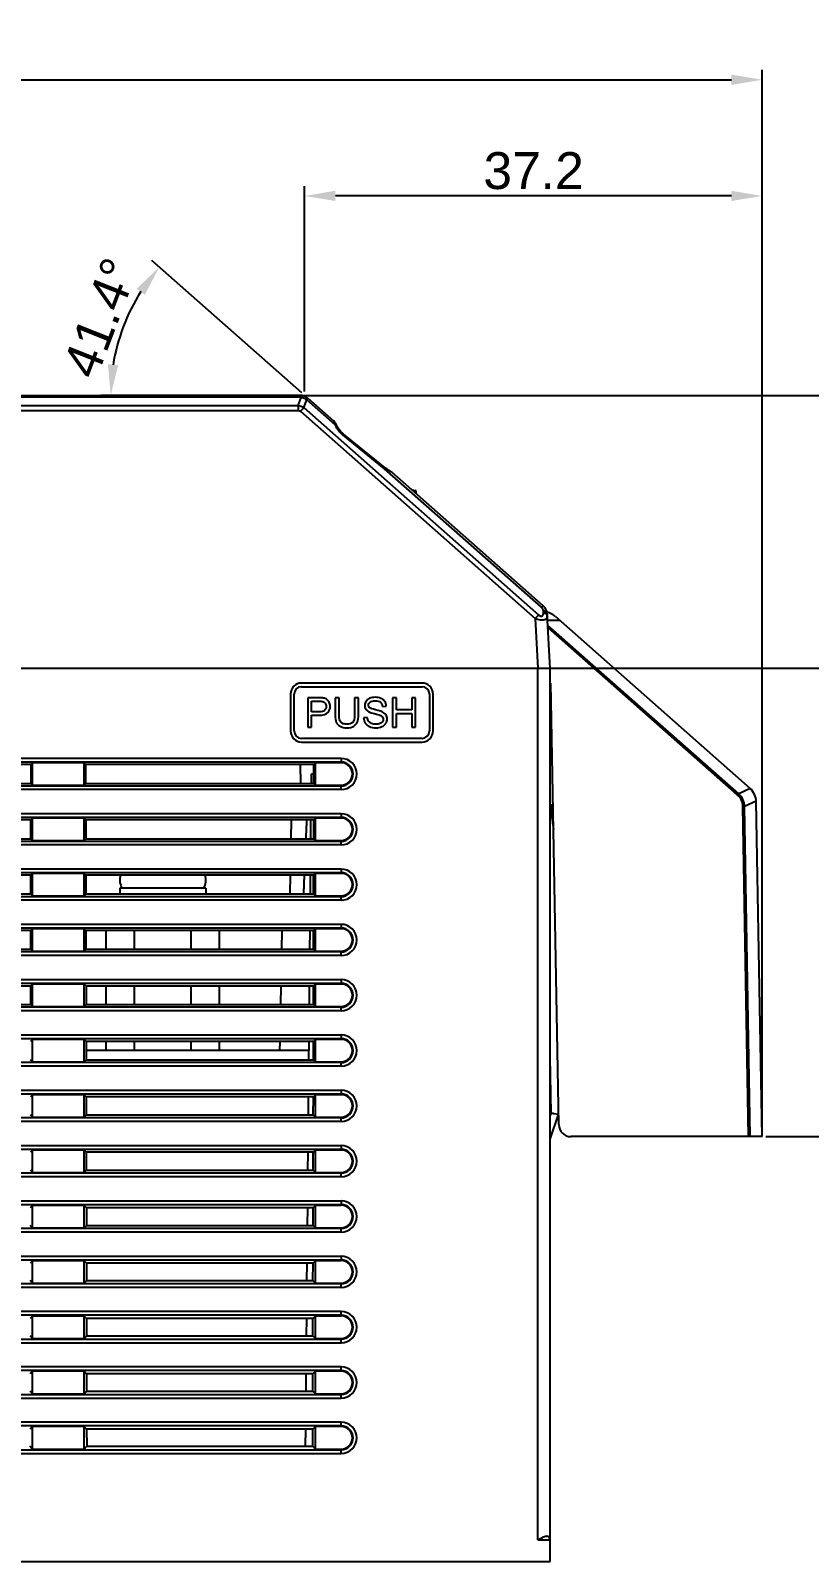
# Model space of a CAD drawing. Header units: millimetres. Extents: x 509 to 2449, y -194 to 649.
# Drawn here: x 2189.9 to 2253.2, y -30.8 to 93.7 of the extents above; entities that cross this region are included whole.
import ezdxf

# ---------------------------------------------------------------- set-up
doc = ezdxf.new("R2010")
doc.units = ezdxf.units.MM
doc.header["$PDMODE"] = 3
doc.header["$PDSIZE"] = 0.7
doc.layers.get('Defpoints').update_dxf_attribs({"linetype": 'CONTINUOUS'})
for name, color, linetype in [('2EDGK-7_5-02DXF_CONTINUOUS_LINE', 7, 'CONTINUOUS'), ('CASE_BODY_55DXF_CONTINUOUS_LINE', 7, 'CONTINUOUS'), ('COVER_TERMINDXF_CONTINUOUS_LINE', 7, 'CONTINUOUS'), ('COVER_TOP_55DXF_CONTINUOUS_LINE', 7, 'CONTINUOUS'), ('Dim', 1, 'CONTINUOUS'), ('PH_M4X15_DXF_CONTINUOUS_LINE', 7, 'CONTINUOUS'), ('S_WASHER_M4_DXF_CONTINUOUS_LINE', 7, 'CONTINUOUS'), ('SUPPORT-M5M4DXF_CONTINUOUS_LINE', 7, 'CONTINUOUS')]:
    doc.layers.add(name, color=color, linetype=linetype)
doc.styles.add('OMI-1', font='arial.ttf', dxfattribs={"oblique": 1, "height": 3})
doc.dimstyles.new('1', dxfattribs={"dimtxt": 5, "dimasz": 2.5, "dimexe": 0.8, "dimexo": 0.3, "dimgap": 0.5, "dimtad": 1, "dimtoh": 1, "dimdec": 1, "dimzin": 0, "dimdsep": 46, "dimtxsty": 'OMI-1', "dimcen": 0, "dimclrd": 256, "dimclre": 256, "dimclrt": 256, "dimadec": 0, "dimazin": 0, "dimtfac": 0.8, "dimtdec": 1, "dimtix": 1, "dimtmove": 0, "dimatfit": 3, "dimfxl": 1, "dimtolj": 1, "dimtzin": 0, "dimarcsym": 0})

# ---------------------------------------------------------------- blocks, each defined once
blk = doc.blocks.new('*D4039')
at = {"layer": 'Defpoints', "color": 0}
for p in [(2211.8, 64.05), (2257.92, 64.05), (2231.15, 41.85)]:
    blk.add_point(p, dxfattribs=at)
at = {"layer": 'Dim', "lineweight": -2}
for p, q in [((2212.1, 64.05), (2258.72, 64.05)), ((2257.92, 44.35), (2257.92, 61.55)), ((2231.45, 41.85), (2258.72, 41.85))]:
    blk.add_line(p, q, dxfattribs=at)
at = {"layer": 'Dim'}
for points in [[(2258.34, 61.55), (2257.51, 61.55), (2257.92, 64.05)], [(2257.51, 44.35), (2258.34, 44.35), (2257.92, 41.85)]]:
    blk.add_solid(points, dxfattribs=at)
at = {"layer": 'Dim', "insert": (2255.92, 52.95), "char_height": 3, "attachment_point": 5, "rotation": 90, "style": 'OMI-1'}
blk.add_mtext('\\A1;22.2', dxfattribs=at)
blk = doc.blocks.new('*D4040')
at = {"layer": 'Defpoints', "color": 0}
for p in [(2251.29, 64.05), (2249.39, 3.75), (2266.27, 3.75)]:
    blk.add_point(p, dxfattribs=at)
at = {"layer": 'Dim', "lineweight": -2}
for p, q in [((2251.59, 64.05), (2267.07, 64.05)), ((2266.27, 61.55), (2266.27, 6.25)), ((2249.69, 3.75), (2267.07, 3.75))]:
    blk.add_line(p, q, dxfattribs=at)
at = {"layer": 'Dim'}
for points in [[(2266.69, 61.55), (2265.86, 61.55), (2266.27, 64.05)], [(2265.86, 6.25), (2266.69, 6.25), (2266.27, 3.75)]]:
    blk.add_solid(points, dxfattribs=at)
at = {"layer": 'Dim', "insert": (2264.24, 33.9), "char_height": 3, "attachment_point": 5, "rotation": 90, "style": 'OMI-1'}
blk.add_mtext('\\A1;60.3', dxfattribs=at)
blk = doc.blocks.new('*D4055')
at = {"layer": 'Defpoints', "color": 0}
for p in [(2249.39, 89.72), (2057.85, 41.85), (2249.39, 3.75)]:
    blk.add_point(p, dxfattribs=at)
at = {"layer": 'Dim', "lineweight": -2}
for p, q in [((2057.85, 42.15), (2057.85, 90.52)), ((2060.35, 89.72), (2246.89, 89.72)), ((2249.39, 4.05), (2249.39, 90.52))]:
    blk.add_line(p, q, dxfattribs=at)
at = {"layer": 'Dim'}
for points in [[(2060.35, 90.14), (2060.35, 89.3), (2057.85, 89.72)], [(2246.89, 89.3), (2246.89, 90.14), (2249.39, 89.72)]]:
    blk.add_solid(points, dxfattribs=at)
at = {"layer": 'Dim', "insert": (2153.62, 91.75), "char_height": 3, "attachment_point": 5, "style": 'OMI-1'}
blk.add_mtext('\\A1;191.5', dxfattribs=at)
blk = doc.blocks.new('*D4057')
at = {"layer": 'Defpoints', "color": 0}
for p in [(2198.21, 71.36), (2212.46, 63.8), (2220.96, 64.05), (2257.37, 64.05), (2231.58, 46.93)]:
    blk.add_point(p, dxfattribs=at)
at = {"layer": 'Dim', "lineweight": -2}
for p, q in [((2211.95, 64.25), (2199.76, 75.01)), ((2211.88, 64.05), (2195.61, 64.05))]:
    blk.add_line(p, q, dxfattribs=at)
blk.add_arc((2212.18, 64.05), 15.77, 147.6676, 170.9064, dxfattribs=at)
at = {"layer": 'Dim'}
for points in [[(2199.19, 72.23), (2198.52, 72.73), (2200.36, 74.48)], [(2196.19, 66.58), (2197.02, 66.51), (2196.41, 64.05)]]:
    blk.add_solid(points, dxfattribs=at)
at = {"layer": 'Dim', "insert": (2195.54, 70.34), "char_height": 3, "attachment_point": 5, "rotation": 69.287, "style": 'OMI-1'}
blk.add_mtext('\\A1;41.4%%d', dxfattribs=at)
blk = doc.blocks.new('*D4058')
at = {"layer": 'Defpoints', "color": 0}
for p in [(2212.18, 80.27), (2249.39, 76.85), (2212.18, 64.05)]:
    blk.add_point(p, dxfattribs=at)
at = {"layer": 'Dim', "lineweight": -2}
for p, q in [((2212.18, 64.35), (2212.18, 81.07)), ((2249.39, 77.15), (2249.39, 81.07)), ((2246.89, 80.27), (2214.68, 80.27))]:
    blk.add_line(p, q, dxfattribs=at)
at = {"layer": 'Dim'}
for points in [[(2214.68, 80.69), (2214.68, 79.86), (2212.18, 80.27)], [(2246.89, 79.86), (2246.89, 80.69), (2249.39, 80.27)]]:
    blk.add_solid(points, dxfattribs=at)
at = {"layer": 'Dim', "insert": (2230.78, 82.31), "char_height": 3, "attachment_point": 5, "style": 'OMI-1'}
blk.add_mtext('\\A1;37.2', dxfattribs=at)

msp = doc.modelspace()

# ---------------------------------------------------------------- linework, layer by layer
at = {"layer": '2EDGK-7_5-02DXF_CONTINUOUS_LINE', "color": 7, "linetype": 'Continuous'}
for p, q in [((2220.92, 56.36), (2221.17, 56.31)), ((2221.25, 56.05), (2221.25, 56.22))]:
    msp.add_line(p, q, dxfattribs=at)
msp.add_arc((2221.15, 56.22), 0.1, 0, 80, dxfattribs=at)
at = {"layer": 'CASE_BODY_55DXF_CONTINUOUS_LINE', "color": 7, "linetype": 'Continuous'}
for p, q in [((2058.15, 41.85), (2232.15, 41.85)), ((2231.15, -29.05), (2231.15, 41.85)), ((2232.15, -30.8), (2232.15, 41.85)), ((2221.73, 40.65), (2211.93, 40.65)), ((2211.93, 40.35), (2221.73, 40.35)), ((2211.03, 39.75), (2211.03, 36.75)), ((2211.33, 36.75), (2211.33, 39.75)), ((2213.33, 39.45), (2212.43, 39.45)), ((2212.43, 39.45), (2212.43, 37.05)), ((2212.74, 39.17), (2213.36, 39.17)), ((2212.74, 38.31), (2212.74, 39.17)), ((2214.99, 39.45), (2214.67, 39.45)), ((2214.67, 39.45), (2214.67, 38.06)), ((2214.99, 38.07), (2214.99, 39.45)), ((2216.56, 39.45), (2216.24, 39.45)), ((2216.24, 39.45), (2216.24, 38.07)), ((2216.56, 38.06), (2216.56, 39.45)), ((2218.51, 38.75), (2218.81, 38.77)), ((2219.65, 39.45), (2219.33, 39.45)), ((2219.33, 39.45), (2219.33, 37.05)), ((2219.65, 38.46), (2219.65, 39.45)), ((2221.21, 39.45), (2220.9, 39.45)), ((2220.9, 39.45), (2220.9, 38.46)), ((2221.21, 37.05), (2221.21, 39.45)), ((2222.33, 39.75), (2222.33, 36.75)), ((2222.63, 36.75), (2222.63, 39.75)), ((2213.36, 38.31), (2212.74, 38.31)), ((2212.74, 38.03), (2213.36, 38.03)), ((2212.74, 37.05), (2212.74, 38.03)), ((2217.28, 37.85), (2216.98, 37.82)), ((2220.9, 38.46), (2219.65, 38.46)), ((2219.65, 38.18), (2220.9, 38.18)), ((2219.65, 37.05), (2219.65, 38.18)), ((2220.9, 38.18), (2220.9, 37.05)), ((2221.73, 36.15), (2211.93, 36.15)), ((2212.43, 37.05), (2212.74, 37.05)), ((2219.33, 37.05), (2219.65, 37.05)), ((2220.9, 37.05), (2221.21, 37.05)), ((2211.93, 35.85), (2221.73, 35.85)), ((2100.15, 34.53), (2215.15, 34.53)), ((2100.15, 34.23), (2215.15, 34.23)), ((2189.93, 34.03), (2171.37, 34.03)), ((2190.06, 34.16), (2189.93, 34.03)), ((2189.93, 32.47), (2189.93, 34.03)), ((2190.06, 32.34), (2190.06, 34.16)), ((2194.24, 34.16), (2190.06, 34.16)), ((2194.24, 32.34), (2194.24, 34.16)), ((2194.24, 34.16), (2194.37, 34.03)), ((2194.37, 34.03), (2194.37, 32.47)), ((2212.93, 34.03), (2194.37, 34.03)), ((2213.06, 34.16), (2212.93, 34.03)), ((2212.93, 32.47), (2212.93, 34.03)), ((2215.15, 34.16), (2213.06, 34.16)), ((2213.06, 32.34), (2213.06, 34.16)), ((2215.15, 34.53), (2215.15, 34.16)), ((2171.37, 32.47), (2189.93, 32.47)), ((2190.06, 32.34), (2189.93, 32.47)), ((2194.24, 32.34), (2194.37, 32.47)), ((2194.37, 32.47), (2212.93, 32.47)), ((2212.73, 33.25), (2212.93, 33.25)), ((2212.73, 32.48), (2212.73, 33.25)), ((2213.06, 32.34), (2212.93, 32.47)), ((2215.15, 32.27), (2100.15, 32.27)), ((2215.15, 31.98), (2100.15, 31.98)), ((2190.06, 32.34), (2194.24, 32.34)), ((2213.06, 32.34), (2215.15, 32.34)), ((2215.15, 31.98), (2215.15, 32.34)), ((2100.15, 30.03), (2215.15, 30.03)), ((2215.15, 30.03), (2215.15, 29.66)), ((2232.15, 30.75), (2232.36, 30.75)), ((2232.15, 30.75), (2232.43, 28.75)), ((2232.37, 29.2), (2232.36, 30.75)), ((2100.15, 29.73), (2215.15, 29.73)), ((2189.92, 29.52), (2171.38, 29.52)), ((2190.06, 29.66), (2189.92, 29.52)), ((2189.92, 27.98), (2189.92, 29.52)), ((2190.06, 27.84), (2190.06, 29.66)), ((2194.24, 29.66), (2190.06, 29.66)), ((2194.24, 27.84), (2194.24, 29.66)), ((2194.24, 29.66), (2194.38, 29.52)), ((2194.38, 29.52), (2194.38, 27.98)), ((2212.92, 29.52), (2194.38, 29.52)), ((2211.08, 29.52), (2211.05, 27.98)), ((2212.69, 27.98), (2212.7, 29.52)), ((2213.06, 29.66), (2212.92, 29.52)), ((2212.92, 27.98), (2212.92, 29.52)), ((2215.15, 29.66), (2213.06, 29.66)), ((2213.06, 27.84), (2213.06, 29.66)), ((2215.15, 27.77), (2100.15, 27.77)), ((2215.15, 27.48), (2100.15, 27.48)), ((2171.38, 27.98), (2189.92, 27.98)), ((2190.06, 27.84), (2189.92, 27.98)), ((2190.06, 27.84), (2194.24, 27.84)), ((2194.24, 27.84), (2194.38, 27.98)), ((2194.38, 27.98), (2212.92, 27.98)), ((2213.06, 27.84), (2212.92, 27.98)), ((2213.06, 27.84), (2215.15, 27.84)), ((2215.15, 27.48), (2215.15, 27.84)), ((2100.15, 25.53), (2215.15, 25.53)), ((2100.15, 25.23), (2215.15, 25.23)), ((2189.91, 25.01), (2171.39, 25.01)), ((2190.06, 25.16), (2189.91, 25.01)), ((2189.91, 23.49), (2189.91, 25.01)), ((2190.06, 23.34), (2190.06, 25.16)), ((2194.24, 25.16), (2190.06, 25.16)), ((2194.24, 23.34), (2194.24, 25.16)), ((2194.24, 25.16), (2194.39, 25.01)), ((2194.39, 25.01), (2194.39, 23.49)), ((2212.91, 25.01), (2194.39, 25.01)), ((2211, 25.01), (2210.97, 23.49)), ((2212.14, 25.01), (2212.08, 23.49)), ((2212.65, 23.49), (2212.66, 25.02)), ((2213.06, 25.16), (2212.91, 25.01)), ((2212.91, 23.49), (2212.91, 25.01)), ((2215.15, 25.16), (2213.06, 25.16)), ((2213.06, 23.34), (2213.06, 25.16)), ((2215.15, 25.53), (2215.15, 25.16)), ((2215.15, 23.27), (2100.15, 23.27)), ((2215.15, 22.98), (2100.15, 22.98)), ((2171.39, 23.49), (2189.91, 23.49)), ((2190.06, 23.34), (2189.91, 23.49)), ((2190.06, 23.34), (2194.24, 23.34)), ((2194.24, 23.34), (2194.39, 23.49)), ((2194.39, 23.49), (2212.91, 23.49)), ((2213.06, 23.34), (2212.91, 23.49)), ((2213.06, 23.34), (2215.15, 23.34)), ((2215.15, 22.98), (2215.15, 23.34)), ((2100.15, 21.03), (2215.15, 21.03)), ((2100.15, 20.73), (2215.15, 20.73)), ((2189.91, 20.51), (2171.39, 20.51)), ((2189.9, 19), (2189.91, 20.51)), ((2190.06, 20.66), (2189.91, 20.51)), ((2194.24, 20.66), (2190.06, 20.66)), ((2190.06, 18.84), (2190.06, 20.66)), ((2194.24, 18.84), (2194.24, 20.66)), ((2194.24, 20.66), (2194.39, 20.51)), ((2212.91, 20.51), (2194.39, 20.51)), ((2194.39, 20.51), (2194.39, 19)), ((2210.32, 20.51), (2210.29, 19)), ((2212.61, 19), (2212.62, 20.51)), ((2212.9, 19), (2212.91, 20.51)), ((2213.06, 20.66), (2212.91, 20.51)), ((2215.15, 20.66), (2213.06, 20.66)), ((2213.06, 18.84), (2213.06, 20.66)), ((2215.15, 21.03), (2215.15, 20.66)), ((2215.15, 18.77), (2100.15, 18.77)), ((2171.39, 19), (2189.9, 19)), ((2190.06, 18.84), (2189.9, 19)), ((2190.06, 18.84), (2194.24, 18.84)), ((2194.24, 18.84), (2194.39, 19)), ((2194.39, 19), (2212.9, 19)), ((2213.06, 18.84), (2212.9, 19)), ((2213.06, 18.84), (2215.15, 18.84)), ((2215.15, 18.48), (2215.15, 18.84)), ((2215.15, 18.48), (2100.15, 18.48)), ((2100.15, 16.53), (2215.15, 16.53)), ((2100.15, 16.23), (2215.15, 16.23)), ((2215.15, 16.53), (2215.15, 16.16)), ((2189.9, 16), (2171.4, 16)), ((2190.06, 16.16), (2189.9, 16)), ((2189.9, 14.5), (2189.9, 16)), ((2194.24, 16.16), (2190.06, 16.16)), ((2190.06, 14.34), (2190.06, 16.16)), ((2194.24, 14.34), (2194.24, 16.16)), ((2194.24, 16.16), (2194.4, 16)), ((2212.9, 16), (2194.4, 16)), ((2194.4, 16), (2194.4, 14.5)), ((2210.24, 16), (2210.22, 14.5)), ((2212.57, 14.5), (2212.58, 16)), ((2213.06, 16.16), (2212.9, 16)), ((2212.9, 14.5), (2212.9, 16)), ((2215.15, 16.16), (2213.06, 16.16)), ((2213.06, 14.34), (2213.06, 16.16)), ((2215.15, 14.27), (2100.15, 14.27)), ((2215.15, 13.98), (2100.15, 13.98)), ((2171.4, 14.5), (2189.9, 14.5)), ((2190.06, 14.34), (2189.9, 14.5)), ((2190.06, 14.34), (2194.24, 14.34)), ((2194.24, 14.34), (2194.4, 14.5)), ((2194.4, 14.5), (2212.9, 14.5)), ((2213.06, 14.34), (2212.9, 14.5)), ((2213.06, 14.34), (2215.15, 14.34)), ((2215.15, 13.98), (2215.15, 14.34)), ((2100.15, 12.03), (2215.15, 12.03)), ((2100.15, 11.73), (2215.15, 11.73)), ((2190.06, 11.66), (2189.89, 11.49)), ((2194.24, 11.66), (2190.06, 11.66)), ((2190.06, 9.84), (2190.06, 11.66)), ((2194.24, 9.84), (2194.24, 11.66)), ((2194.24, 11.66), (2194.41, 11.49)), ((2212.89, 11.49), (2194.41, 11.49)), ((2194.41, 11.49), (2194.41, 10.01)), ((2210.16, 11.49), (2210.15, 10.75)), ((2212.53, 10.01), (2212.54, 11.5)), ((2213.06, 11.66), (2212.89, 11.49)), ((2212.89, 10.01), (2212.89, 11.49)), ((2215.15, 11.66), (2213.06, 11.66)), ((2213.06, 9.84), (2213.06, 11.66)), ((2215.15, 12.03), (2215.15, 11.66)), ((2190.06, 9.84), (2189.89, 10.01)), ((2194.24, 9.84), (2194.41, 10.01)), ((2212.54, 10.75), (2194.41, 10.75)), ((2194.41, 10.01), (2212.89, 10.01)), ((2213.06, 9.84), (2212.89, 10.01)), ((2232.23, 5.64), (2232.15, 10.28)), ((2215.15, 9.77), (2100.15, 9.77)), ((2215.15, 9.48), (2100.15, 9.48)), ((2190.06, 9.84), (2194.24, 9.84)), ((2213.06, 9.84), (2215.15, 9.84)), ((2215.15, 9.48), (2215.15, 9.84)), ((2100.15, 7.53), (2215.15, 7.53)), ((2215.15, 7.53), (2215.15, 7.16)), ((2100.15, 7.23), (2215.15, 7.23)), ((2190.06, 7.16), (2189.89, 6.99)), ((2194.24, 7.16), (2190.06, 7.16)), ((2190.06, 5.34), (2190.06, 7.16)), ((2194.24, 5.34), (2194.24, 7.16)), ((2194.24, 7.16), (2194.41, 6.99)), ((2212.89, 6.99), (2194.41, 6.99)), ((2194.41, 6.99), (2194.41, 5.52)), ((2212.49, 5.52), (2212.5, 6.99)), ((2212.88, 5.52), (2212.89, 6.99)), ((2213.06, 7.16), (2212.89, 6.99)), ((2215.15, 7.16), (2213.06, 7.16)), ((2213.06, 5.34), (2213.06, 7.16)), ((2215.15, 5.27), (2100.15, 5.27)), ((2190.06, 5.34), (2189.88, 5.52)), ((2190.06, 5.34), (2194.24, 5.34)), ((2194.24, 5.34), (2194.41, 5.52)), ((2194.41, 5.52), (2212.88, 5.52)), ((2213.06, 5.34), (2212.88, 5.52)), ((2213.06, 5.34), (2215.15, 5.34)), ((2215.15, 4.98), (2215.15, 5.34)), ((2232.15, 5.41), (2232.23, 5.64)), ((2232.15, 3.55), (2232.83, 5.55)), ((2232.83, 5.55), (2232.23, 5.64)), ((2232.83, 5.55), (2232.83, 5.55)), ((2215.15, 4.98), (2100.15, 4.98)), ((2100.15, 3.03), (2215.15, 3.03)), ((2100.15, 2.73), (2215.15, 2.73)), ((2190.06, 2.66), (2189.88, 2.48)), ((2194.24, 2.66), (2190.06, 2.66)), ((2190.06, 0.84), (2190.06, 2.66)), ((2194.24, 0.84), (2194.24, 2.66)), ((2194.24, 2.66), (2194.42, 2.48)), ((2213.06, 2.66), (2212.88, 2.48)), ((2215.15, 2.66), (2213.06, 2.66)), ((2213.06, 0.84), (2213.06, 2.66)), ((2215.15, 3.03), (2215.15, 2.66)), ((2212.88, 2.48), (2194.42, 2.48)), ((2194.42, 2.48), (2194.42, 1.02)), ((2212.45, 1.03), (2212.46, 2.48)), ((2212.88, 1.02), (2212.88, 2.48)), ((2215.15, 0.77), (2100.15, 0.77)), ((2215.15, 0.48), (2100.15, 0.48)), ((2190.06, 0.84), (2189.88, 1.02)), ((2190.06, 0.84), (2194.24, 0.84)), ((2194.24, 0.84), (2194.42, 1.02)), ((2194.42, 1.02), (2212.88, 1.02)), ((2213.06, 0.84), (2212.88, 1.02)), ((2213.06, 0.84), (2215.15, 0.84)), ((2215.15, 0.48), (2215.15, 0.84)), ((2100.15, -1.47), (2215.15, -1.47)), ((2100.15, -1.77), (2215.15, -1.77)), ((2190.06, -1.84), (2189.87, -2.03)), ((2194.24, -1.84), (2190.06, -1.84)), ((2190.06, -3.66), (2190.06, -1.84)), ((2194.24, -3.66), (2194.24, -1.84)), ((2194.24, -1.84), (2194.43, -2.03)), ((2212.87, -2.03), (2194.43, -2.03)), ((2194.43, -2.03), (2194.43, -3.47)), ((2212.41, -3.47), (2212.43, -2.02)), ((2213.06, -1.84), (2212.87, -2.03)), ((2212.87, -3.47), (2212.87, -2.03)), ((2215.15, -1.84), (2213.06, -1.84)), ((2213.06, -3.66), (2213.06, -1.84)), ((2215.15, -1.47), (2215.15, -1.84)), ((2215.15, -3.73), (2100.15, -3.73)), ((2190.06, -3.66), (2189.87, -3.47)), ((2190.06, -3.66), (2194.24, -3.66)), ((2194.24, -3.66), (2194.43, -3.47)), ((2194.43, -3.47), (2212.87, -3.47)), ((2213.06, -3.66), (2212.87, -3.47)), ((2213.06, -3.66), (2215.15, -3.66)), ((2215.15, -4.02), (2215.15, -3.66)), ((2215.15, -4.02), (2100.15, -4.02)), ((2100.15, -5.97), (2215.15, -5.97)), ((2215.15, -5.97), (2215.15, -6.34)), ((2100.15, -6.27), (2215.15, -6.27)), ((2190.06, -6.34), (2189.87, -6.53)), ((2194.24, -6.34), (2190.06, -6.34)), ((2190.06, -8.16), (2190.06, -6.34)), ((2194.24, -8.16), (2194.24, -6.34)), ((2194.24, -6.34), (2194.43, -6.53)), ((2212.87, -6.53), (2194.43, -6.53)), ((2194.43, -6.53), (2194.44, -7.96)), ((2212.37, -7.96), (2212.39, -6.53)), ((2212.86, -7.96), (2212.87, -6.53)), ((2213.06, -6.34), (2212.87, -6.53)), ((2215.15, -6.34), (2213.06, -6.34)), ((2213.06, -8.16), (2213.06, -6.34)), ((2215.15, -8.23), (2100.15, -8.23)), ((2215.15, -8.52), (2100.15, -8.52)), ((2190.06, -8.16), (2189.86, -7.96)), ((2190.06, -8.16), (2194.24, -8.16)), ((2194.24, -8.16), (2194.44, -7.96)), ((2194.44, -7.96), (2212.86, -7.96)), ((2213.06, -8.16), (2212.86, -7.96)), ((2213.06, -8.16), (2215.15, -8.16)), ((2215.15, -8.52), (2215.15, -8.16)), ((2215.15, -10.47), (2075.15, -10.47)), ((2215.15, -10.77), (2075.15, -10.77)), ((2190.06, -10.84), (2189.86, -11.04)), ((2194.24, -10.84), (2190.06, -10.84)), ((2190.06, -12.66), (2190.06, -10.84)), ((2194.24, -10.84), (2194.44, -11.04)), ((2194.24, -12.66), (2194.24, -10.84)), ((2212.86, -11.04), (2194.44, -11.04)), ((2194.44, -11.04), (2194.44, -12.46)), ((2212.33, -12.46), (2212.35, -11.04)), ((2213.06, -10.84), (2212.86, -11.04)), ((2212.86, -12.46), (2212.86, -11.04)), ((2215.15, -10.84), (2213.06, -10.84)), ((2213.06, -12.66), (2213.06, -10.84)), ((2215.15, -10.84), (2215.15, -10.47)), ((2075.15, -12.73), (2215.15, -12.73)), ((2075.15, -13.02), (2215.15, -13.02)), ((2190.06, -12.66), (2189.86, -12.46)), ((2190.06, -12.66), (2194.24, -12.66)), ((2194.24, -12.66), (2194.44, -12.46)), ((2194.44, -12.46), (2212.86, -12.46)), ((2213.06, -12.66), (2212.86, -12.46)), ((2213.06, -12.66), (2215.15, -12.66)), ((2215.15, -13.02), (2215.15, -12.66)), ((2215.15, -14.97), (2075.15, -14.97)), ((2215.15, -15.27), (2075.15, -15.27)), ((2190.06, -15.34), (2189.85, -15.55)), ((2194.24, -15.34), (2190.06, -15.34)), ((2190.06, -17.16), (2190.06, -15.34)), ((2194.24, -15.34), (2194.45, -15.55)), ((2194.24, -17.16), (2194.24, -15.34)), ((2212.85, -15.55), (2194.45, -15.55)), ((2194.45, -15.55), (2194.45, -16.95)), ((2212.3, -16.95), (2212.31, -15.55)), ((2213.06, -15.34), (2212.85, -15.55)), ((2212.85, -16.95), (2212.85, -15.55)), ((2215.15, -15.34), (2213.06, -15.34)), ((2213.06, -17.16), (2213.06, -15.34)), ((2215.15, -15.34), (2215.15, -14.97)), ((2075.15, -17.23), (2215.15, -17.23)), ((2190.06, -17.16), (2189.85, -16.95)), ((2190.06, -17.16), (2194.24, -17.16)), ((2194.24, -17.16), (2194.45, -16.95)), ((2194.45, -16.95), (2212.85, -16.95)), ((2213.06, -17.16), (2212.85, -16.95)), ((2213.06, -17.16), (2215.15, -17.16)), ((2215.15, -17.52), (2215.15, -17.16)), ((2075.15, -17.52), (2215.15, -17.52)), ((2215.15, -19.47), (2075.15, -19.47)), ((2215.15, -19.77), (2075.15, -19.77)), ((2190.06, -19.84), (2189.85, -20.05)), ((2194.24, -19.84), (2190.06, -19.84)), ((2190.06, -21.66), (2190.06, -19.84)), ((2194.24, -19.84), (2194.45, -20.05)), ((2194.24, -21.66), (2194.24, -19.84)), ((2213.06, -19.84), (2212.85, -20.05)), ((2215.15, -19.84), (2213.06, -19.84)), ((2213.06, -21.66), (2213.06, -19.84)), ((2215.15, -19.84), (2215.15, -19.47)), ((2212.85, -20.05), (2194.45, -20.05)), ((2194.45, -20.05), (2194.46, -21.44)), ((2212.26, -21.44), (2212.27, -20.05)), ((2212.84, -21.44), (2212.85, -20.05)), ((2075.15, -21.73), (2215.15, -21.73)), ((2075.15, -22.02), (2215.15, -22.02)), ((2190.06, -21.66), (2189.84, -21.44)), ((2190.06, -21.66), (2194.24, -21.66)), ((2194.24, -21.66), (2194.46, -21.44)), ((2194.46, -21.44), (2212.84, -21.44)), ((2213.06, -21.66), (2212.84, -21.44)), ((2213.06, -21.66), (2215.15, -21.66)), ((2215.15, -22.02), (2215.15, -21.66)), ((2231.15, -29.05), (2232.15, -29.05)), ((2058.15, -30.8), (2232.15, -30.8))]:
    msp.add_line(p, q, dxfattribs=at)
for points in [[(2212.14, 25.01), (2212.11, 24.34), (2212.08, 23.49)], [(2232.46, 5.61), (2232.39, 5.62), (2232.31, 5.63), (2232.23, 5.64)]]:
    msp.add_lwpolyline(points, dxfattribs=at)
for centre, radius, start, end in [((2211.93, 39.75), 0.9, 90, 180), ((2211.93, 39.75), 0.6, 90, 180), ((2221.73, 39.75), 0.9, 0, 90), ((2221.73, 39.75), 0.6, 0, 90), ((2211.93, 36.75), 0.9, 180, 270), ((2211.93, 36.75), 0.6, 180, 270), ((2221.73, 36.75), 0.9, 270, 0), ((2221.73, 36.75), 0.6, 270, 0), ((2215.15, 33.25), 1.27, 270, 90), ((2215.15, 33.25), 0.976, 270, 90), ((2215.15, 33.25), 0.913, 270, 90), ((2215.15, 28.75), 1.27, 270, 90), ((2215.15, 28.75), 0.976, 270, 90), ((2215.15, 28.75), 0.913, 270, 90), ((2215.15, 24.25), 1.27, 270, 90), ((2215.15, 24.25), 0.976, 270, 90), ((2215.15, 24.25), 0.913, 270, 90), ((2215.15, 19.75), 1.27, 270, 90), ((2215.15, 19.75), 0.976, 270, 90), ((2215.15, 19.75), 0.913, 270, 90), ((2215.15, 15.25), 1.27, 270, 90), ((2215.15, 15.25), 0.976, 270, 90), ((2215.15, 15.25), 0.913, 270, 90), ((2215.15, 10.75), 1.27, 270, 90), ((2215.15, 10.75), 0.976, 270, 90), ((2215.15, 10.75), 0.913, 270, 90), ((2215.15, 6.25), 1.27, 270, 90), ((2215.15, 6.25), 0.976, 270, 90), ((2215.15, 6.25), 0.913, 270, 90), ((2215.15, 1.75), 1.27, 270, 90), ((2215.15, 1.75), 0.976, 270, 90), ((2215.15, 1.75), 0.913, 270, 90), ((2215.15, -2.75), 1.27, 270, 90), ((2215.15, -2.75), 0.976, 270, 90), ((2215.15, -2.75), 0.913, 270, 90), ((2215.15, -7.25), 1.27, 270, 90), ((2215.15, -7.25), 0.976, 270, 90), ((2215.15, -7.25), 0.913, 270, 90), ((2215.15, -11.75), 1.27, 270, 90), ((2215.15, -11.75), 0.976, 270, 90), ((2215.15, -11.75), 0.913, 270, 90), ((2215.15, -16.25), 1.27, 270, 90), ((2215.15, -16.25), 0.976, 270, 90), ((2215.15, -16.25), 0.913, 270, 90), ((2215.15, -20.75), 1.27, 270, 90), ((2215.15, -20.75), 0.976, 270, 90), ((2215.15, -20.75), 0.913, 270, 90), ((2231.85, -29.05), 0.3, 0, 88.6426)]:
    msp.add_arc(centre, radius, start, end, dxfattribs=at)
for points in [[(2213.7, 39.43), (2213.61, 39.44), (2213.49, 39.45), (2213.33, 39.45)], [(2213.36, 39.17), (2213.5, 39.17), (2213.6, 39.16), (2213.65, 39.14)], [(2213.65, 39.14), (2213.74, 39.12), (2213.8, 39.08), (2213.85, 39)], [(2213.99, 39.31), (2213.91, 39.37), (2213.82, 39.41), (2213.7, 39.43)], [(2213.93, 38.75), (2213.93, 38.61), (2213.89, 38.5), (2213.8, 38.42)], [(2213.85, 39), (2213.91, 38.93), (2213.93, 38.85), (2213.93, 38.75)], [(2214.18, 39.08), (2214.14, 39.18), (2214.07, 39.26), (2213.99, 39.31)], [(2214.06, 38.24), (2214.19, 38.38), (2214.26, 38.55), (2214.26, 38.76)], [(2214.26, 38.76), (2214.26, 38.87), (2214.23, 38.98), (2214.18, 39.08)], [(2217.17, 39.17), (2217.1, 39.06), (2217.07, 38.95), (2217.07, 38.83)], [(2217.07, 38.83), (2217.07, 38.72), (2217.1, 38.62), (2217.15, 38.53)], [(2217.47, 39.41), (2217.34, 39.35), (2217.24, 39.27), (2217.17, 39.17)], [(2217.37, 38.85), (2217.37, 38.95), (2217.42, 39.03), (2217.51, 39.1)], [(2217.47, 38.64), (2217.41, 38.69), (2217.37, 38.76), (2217.37, 38.85)], [(2217.91, 39.49), (2217.75, 39.49), (2217.6, 39.46), (2217.47, 39.41)], [(2217.95, 38.47), (2217.69, 38.53), (2217.53, 38.58), (2217.47, 38.64)], [(2217.51, 39.1), (2217.59, 39.18), (2217.73, 39.21), (2217.93, 39.21)], [(2218.38, 39.4), (2218.25, 39.46), (2218.09, 39.49), (2217.91, 39.49)], [(2217.93, 39.21), (2218.11, 39.21), (2218.25, 39.17), (2218.34, 39.09)], [(2218.34, 39.09), (2218.44, 39.02), (2218.49, 38.9), (2218.51, 38.75)], [(2218.7, 39.15), (2218.62, 39.26), (2218.52, 39.35), (2218.38, 39.4)], [(2218.81, 38.77), (2218.81, 38.92), (2218.77, 39.04), (2218.7, 39.15)], [(2213.8, 38.42), (2213.72, 38.35), (2213.57, 38.31), (2213.36, 38.31)], [(2213.36, 38.03), (2213.7, 38.03), (2213.93, 38.1), (2214.06, 38.24)], [(2214.67, 38.06), (2214.67, 37.81), (2214.7, 37.61), (2214.76, 37.46)], [(2214.76, 37.46), (2214.82, 37.31), (2214.92, 37.2), (2215.07, 37.13)], [(2215.04, 37.6), (2215, 37.7), (2214.99, 37.86), (2214.99, 38.07)], [(2215.24, 37.38), (2215.15, 37.43), (2215.08, 37.51), (2215.04, 37.6)], [(2215.59, 37.3), (2215.45, 37.3), (2215.34, 37.32), (2215.24, 37.38)], [(2216.09, 37.45), (2215.99, 37.35), (2215.82, 37.3), (2215.59, 37.3)], [(2216.24, 38.07), (2216.24, 37.76), (2216.19, 37.56), (2216.09, 37.45)], [(2216.18, 37.14), (2216.32, 37.23), (2216.42, 37.35), (2216.47, 37.49)], [(2216.47, 37.49), (2216.53, 37.63), (2216.56, 37.82), (2216.56, 38.06)], [(2216.98, 37.82), (2216.98, 37.66), (2217.02, 37.52), (2217.11, 37.39)], [(2217.11, 37.39), (2217.19, 37.26), (2217.31, 37.17), (2217.45, 37.1)], [(2217.15, 38.53), (2217.21, 38.44), (2217.29, 38.37), (2217.41, 38.31)], [(2217.37, 37.55), (2217.32, 37.63), (2217.29, 37.73), (2217.28, 37.85)], [(2217.62, 37.36), (2217.51, 37.41), (2217.43, 37.47), (2217.37, 37.55)], [(2217.41, 38.31), (2217.5, 38.26), (2217.65, 38.21), (2217.87, 38.16)], [(2217.98, 37.29), (2217.85, 37.29), (2217.72, 37.32), (2217.62, 37.36)], [(2217.87, 38.16), (2218.09, 38.1), (2218.23, 38.07), (2218.3, 38.04)], [(2218.48, 38.31), (2218.38, 38.36), (2218.2, 38.41), (2217.95, 38.47)], [(2218.3, 38.04), (2218.4, 38), (2218.47, 37.95), (2218.51, 37.9)], [(2218.51, 37.5), (2218.47, 37.43), (2218.4, 37.38), (2218.31, 37.35)], [(2218.46, 37.1), (2218.6, 37.16), (2218.7, 37.25), (2218.78, 37.37)], [(2218.79, 38.07), (2218.72, 38.17), (2218.62, 38.25), (2218.48, 38.31)], [(2218.51, 37.9), (2218.56, 37.84), (2218.58, 37.78), (2218.58, 37.7)], [(2218.58, 37.7), (2218.58, 37.63), (2218.56, 37.56), (2218.51, 37.5)], [(2218.78, 37.37), (2218.85, 37.48), (2218.89, 37.6), (2218.89, 37.73)], [(2218.89, 37.73), (2218.89, 37.86), (2218.85, 37.97), (2218.79, 38.07)], [(2215.07, 37.13), (2215.21, 37.05), (2215.39, 37.01), (2215.62, 37.01)], [(2215.62, 37.01), (2215.85, 37.01), (2216.04, 37.05), (2216.18, 37.14)], [(2217.45, 37.1), (2217.6, 37.04), (2217.78, 37.01), (2218, 37.01)], [(2218.31, 37.35), (2218.21, 37.31), (2218.11, 37.29), (2217.98, 37.29)], [(2218, 37.01), (2218.17, 37.01), (2218.32, 37.04), (2218.46, 37.1)], [(2212.34, 29.52), (2212.32, 29.01), (2212.29, 28.49), (2212.27, 27.98)]]:
    msp.add_open_spline(points, degree=3, dxfattribs=at)
msp.add_open_spline([(2231.15, -29.05), (2231.27, -28.98), (2231.45, -28.88), (2231.68, -28.78), (2231.8, -28.75), (2231.86, -28.75)], degree=3, knots=[0, 0, 0, 0, 0.53839, 0.785562, 1, 1, 1, 1], dxfattribs=at)
at = {"layer": 'COVER_TERMINDXF_CONTINUOUS_LINE', "color": 7, "linetype": 'Continuous'}
for p, q in [((2232.55, 46.08), (2248.4, 32.09)), ((2231.95, 45.76), (2232.91, 45.76)), ((2247.49, 31.64), (2231.97, 45.33)), ((2247.39, 31.53), (2231.98, 45.14)), ((2232.22, 40.65), (2232.15, 40.65)), ((2232.85, 4.73), (2232.22, 40.65)), ((2248.42, 32.07), (2247.49, 31.64)), ((2248.29, 3.75), (2247.82, 30.6)), ((2248.91, 31.04), (2247.96, 30.6)), ((2248.43, 3.75), (2247.96, 30.6)), ((2249.39, 3.75), (2248.91, 30.99)), ((2249.39, 3.75), (2233.85, 3.75))]:
    msp.add_line(p, q, dxfattribs=at)
for centre, radius, start, end in [((2231.56, 44.95), 1.5, 48.5741, 77.0391), ((2247.41, 30.96), 1.5, 1, 48.5741), ((2233.85, 4.75), 1, 181, 270)]:
    msp.add_arc(centre, radius, start, end, dxfattribs=at)
for points, knots in [([(2247.39, 31.53), (2247.4, 31.54), (2247.43, 31.58), (2247.46, 31.61), (2247.49, 31.64)], [0, 0, 0, 0, 0.276487, 1, 1, 1, 1]), ([(2247.82, 30.6), (2247.82, 30.78), (2247.74, 31.13), (2247.53, 31.42), (2247.39, 31.53)], [0, 0, 0, 0, 0.499938, 1, 1, 1, 1]), ([(2247.96, 30.6), (2247.96, 30.8), (2247.87, 31.19), (2247.63, 31.51), (2247.49, 31.64)], [0, 0, 0, 0, 0.500016, 1, 1, 1, 1]), ([(2247.82, 30.6), (2247.83, 30.6), (2247.88, 30.6), (2247.93, 30.6), (2247.96, 30.6)], [0, 0, 0, 0, 0.275825, 1, 1, 1, 1])]:
    msp.add_open_spline(points, degree=3, knots=knots, dxfattribs=at)
at = {"layer": 'COVER_TOP_55DXF_CONTINUOUS_LINE', "color": 7, "linetype": 'Continuous'}
for p, q in [((2181.55, 64.05), (2211.8, 64.05)), ((2211.8, 63.89), (2183.07, 63.89)), ((2211.66, 63.22), (2211.9, 63.87)), ((2211.8, 63.89), (2211.8, 64.05)), ((2212.11, 63.05), (2212.35, 63.68)), ((2214.66, 61.64), (2212.35, 63.68)), ((2214.55, 61.96), (2212.46, 63.8)), ((2183.04, 63.22), (2211.66, 63.22)), ((2183.04, 62.82), (2211.66, 62.82)), ((2211.66, 63.22), (2211.66, 62.82)), ((2211.84, 62.75), (2230.94, 45.89)), ((2212.11, 63.05), (2231.21, 46.2)), ((2214.55, 61.96), (2214.55, 61.96)), ((2214.57, 61.94), (2214.55, 61.96)), ((2218.69, 58.08), (2215.29, 60.83)), ((2218.74, 58.15), (2215.34, 60.9)), ((2231.46, 46.81), (2218.69, 58.08)), ((2231.58, 46.93), (2219.27, 57.79)), ((2231.6, 46.38), (2231.6, 46.53)), ((2232.15, 41.85), (2231.92, 46.23)), ((2230.94, 45.89), (2231.15, 41.85)), ((2058.15, 41.85), (2232.15, 41.85)), ((2211.82, 34.03), (2211.85, 32.47))]:
    msp.add_line(p, q, dxfattribs=at)
for points in [[(2214.68, 61.8), (2214.66, 61.82), (2214.63, 61.87), (2214.6, 61.91), (2214.56, 61.95), (2214.55, 61.96)], [(2214.77, 61.64), (2214.74, 61.7), (2214.71, 61.76), (2214.67, 61.81), (2214.64, 61.85), (2214.61, 61.9), (2214.57, 61.94)], [(2215.34, 60.9), (2215.33, 60.9), (2215.29, 60.93), (2215.26, 60.97), (2215.22, 61), (2215.19, 61.04), (2215.15, 61.07), (2215.12, 61.11), (2215.09, 61.15), (2215.05, 61.19), (2215.02, 61.23), (2214.99, 61.28), (2214.96, 61.32), (2214.93, 61.37), (2214.9, 61.42), (2214.87, 61.47), (2214.84, 61.52), (2214.81, 61.57), (2214.77, 61.64)], [(2219.27, 57.79), (2219.23, 57.83), (2219.14, 57.89), (2219.05, 57.95), (2218.96, 58.01), (2218.86, 58.06), (2218.77, 58.13), (2218.74, 58.15)]]:
    msp.add_lwpolyline(points, dxfattribs=at)
for centre, radius, start, end in [((2211.8, 63.05), 1, 48.5741, 90), ((2211.8, 63.48), 0.402, 75.4969, 89.9708), ((2211.66, 62.71), 1.18, 75.8634, 78.1094), ((2211.65, 62.69), 1.21, 61.9317, 75.8488), ((2211.66, 62.72), 1.18, 54.4527, 61.8972), ((2217.47, 63.08), 3.16, 207.2313, 208.3204), ((2217.44, 63.06), 3.12, 208.3184, 210.4546), ((2216.71, 62.51), 2.2, 222.2455, 223.3944), ((2230.92, 46.18), 1, 3, 48.5741), ((2231.7, 46.07), 0.224, 3.0723, 14.1281)]:
    msp.add_arc(centre, radius, start, end, dxfattribs=at)
for points, knots in [([(2211.9, 63.87), (2211.92, 63.91), (2211.96, 63.97), (2212.01, 64.02), (2212.04, 64.02)], [0, 0, 0, 0, 0.631054, 1, 1, 1, 1]), ([(2212.04, 64.02), (2212.04, 64.02), (2212.05, 64.02), (2212.05, 64.02), (2212.05, 64.02)], [0, 0, 0, 0, 0.507082, 1, 1, 1, 1]), ([(2212.35, 63.68), (2212.37, 63.69), (2212.39, 63.72), (2212.43, 63.76), (2212.44, 63.78), (2212.45, 63.79), (2212.46, 63.8), (2212.46, 63.8), (2212.46, 63.8)], [0, 0, 0, 0, 0.425028, 0.740518, 0.853174, 0.934368, 0.983436, 1, 1, 1, 1]), ([(2212.11, 63.05), (2212.09, 63.03), (2212, 62.93), (2211.91, 62.83), (2211.84, 62.75)], [0, 0, 0, 0, 0.212823, 1, 1, 1, 1]), ([(2214.61, 61.84), (2214.61, 61.86), (2214.59, 61.9), (2214.57, 61.94), (2214.55, 61.96)], [0, 0, 0, 0, 0.305876, 1, 1, 1, 1]), ([(2214.66, 61.64), (2214.66, 61.65), (2214.65, 61.72), (2214.63, 61.79), (2214.61, 61.84)], [0, 0, 0, 0, 0.273264, 1, 1, 1, 1]), ([(2214.66, 61.64), (2214.68, 61.64), (2214.72, 61.64), (2214.78, 61.63), (2214.79, 61.61)], [0, 0, 0, 0, 0.338474, 1, 1, 1, 1]), ([(2215.08, 61.03), (2215.04, 61.07), (2214.92, 61.21), (2214.82, 61.36), (2214.75, 61.48)], [0, 0, 0, 0, 0.254677, 1, 1, 1, 1]), ([(2215.29, 60.83), (2215.29, 60.84), (2215.31, 60.85), (2215.33, 60.88), (2215.33, 60.89), (2215.34, 60.89), (2215.34, 60.9)], [0, 0, 0, 0, 0.42063, 0.736804, 0.933842, 1, 1, 1, 1]), ([(2218.69, 58.08), (2218.7, 58.09), (2218.71, 58.11), (2218.73, 58.13), (2218.73, 58.14), (2218.74, 58.15), (2218.74, 58.15)], [0, 0, 0, 0, 0.420419, 0.736384, 0.933284, 1, 1, 1, 1]), ([(2219.27, 57.79), (2219.2, 57.86), (2218.99, 57.94), (2218.79, 58.01), (2218.69, 58.08)], [0, 0, 0, 0, 0.435832, 1, 1, 1, 1]), ([(2231.21, 46.2), (2231.19, 46.17), (2231.1, 46.07), (2231.01, 45.97), (2230.94, 45.89)], [0, 0, 0, 0, 0.212823, 1, 1, 1, 1]), ([(2230.94, 45.89), (2231.07, 45.85), (2231.31, 45.79), (2231.63, 45.78), (2231.85, 45.87), (2231.92, 45.99), (2231.93, 46.05), (2231.93, 46.08)], [0, 0, 0, 0, 0.349596, 0.641925, 0.842333, 0.921424, 1, 1, 1, 1]), ([(2231.21, 46.2), (2231.24, 46.17), (2231.29, 46.13), (2231.37, 46.09), (2231.46, 46.08), (2231.55, 46.12), (2231.6, 46.24), (2231.61, 46.33), (2231.6, 46.38)], [0, 0, 0, 0, 0.154236, 0.303733, 0.436911, 0.54967, 0.76433, 1, 1, 1, 1]), ([(2231.46, 46.81), (2231.48, 46.83), (2231.51, 46.86), (2231.54, 46.9), (2231.57, 46.91), (2231.58, 46.93), (2231.58, 46.93)], [0, 0, 0, 0, 0.422718, 0.736911, 0.930842, 1, 1, 1, 1]), ([(2231.6, 46.53), (2231.59, 46.56), (2231.58, 46.66), (2231.52, 46.76), (2231.46, 46.81)], [0, 0, 0, 0, 0.228378, 1, 1, 1, 1]), ([(2231.6, 46.53), (2231.68, 46.51), (2231.83, 46.45), (2231.92, 46.3), (2231.92, 46.23)], [0, 0, 0, 0, 0.563912, 1, 1, 1, 1]), ([(2231.6, 46.38), (2231.64, 46.37), (2231.77, 46.33), (2231.9, 46.22), (2231.92, 46.12)], [0, 0, 0, 0, 0.297799, 1, 1, 1, 1])]:
    msp.add_open_spline(points, degree=3, knots=knots, dxfattribs=at)
for points in [[(2211.66, 63.22), (2211.82, 63.2), (2211.98, 63.14), (2212.11, 63.05)], [(2211.66, 62.82), (2211.72, 62.82), (2211.79, 62.79), (2211.84, 62.75)], [(2215.29, 60.83), (2215.22, 60.88), (2215.16, 60.94), (2215.11, 61)]]:
    msp.add_open_spline(points, degree=3, dxfattribs=at)
at = {"layer": 'PH_M4X15_DXF_CONTINUOUS_LINE', "color": 7, "linetype": 'Continuous'}
for centre, start, end in [((2198.46, 24.63), 162.8409, 211.0093), ((2202.84, 24.63), 328.9907, 17.1591)]:
    msp.add_arc(centre, 1.31, start, end, dxfattribs=at)
at = {"layer": 'S_WASHER_M4_DXF_CONTINUOUS_LINE', "color": 7, "linetype": 'Continuous'}
for p, q in [((2197.15, 23.95), (2197.15, 23.49)), ((2204.15, 23.95), (2197.15, 23.95)), ((2204.15, 23.95), (2204.15, 23.49))]:
    msp.add_line(p, q, dxfattribs=at)
at = {"layer": 'SUPPORT-M5M4DXF_CONTINUOUS_LINE', "color": 7, "linetype": 'Continuous'}
for p, q in [((2196.03, 19), (2196.03, 20.51)), ((2198.34, 19), (2198.34, 20.51)), ((2202.96, 19), (2202.96, 20.51)), ((2205.27, 19), (2205.27, 20.51)), ((2196.03, 14.5), (2196.03, 16)), ((2198.34, 14.5), (2198.34, 16)), ((2202.96, 14.5), (2202.96, 16)), ((2205.27, 14.5), (2205.27, 16)), ((2196.03, 10.75), (2196.03, 11.49)), ((2198.34, 10.75), (2198.34, 11.49)), ((2202.96, 10.75), (2202.96, 11.49)), ((2205.27, 10.75), (2205.27, 11.49))]:
    msp.add_line(p, q, dxfattribs=at)

# ---------------------------------------------------------------- dimensions: what is measured, and where the dimension line sits
at = {"layer": 'Dim'}
for base, p1, p2, picture, middle in [((2249.39, 89.72), (2057.85, 41.85), (2249.39, 3.75), '*D4055', (2153.62, 91.75)), ((2212.18, 80.27), (2249.39, 76.85), (2212.18, 64.05), '*D4058', (2230.78, 82.31))]:
    dim = msp.add_linear_dim(base=base, p1=p1, p2=p2, dimstyle='1', dxfattribs=at)
    dim.commit()
    dim.dimension.update_dxf_attribs({"geometry": picture, "text_midpoint": middle})
dim = msp.add_angular_dim_2l(base=(2198.21, 71.36), line1=((2231.58, 46.93), (2212.46, 63.8)), line2=((2257.37, 64.05), (2220.96, 64.05)), dimstyle='1', override={"dimadec": 1}, dxfattribs=at)
dim.commit()
dim.dimension.update_dxf_attribs({"geometry": '*D4057', "text_midpoint": (2195.54, 70.34)})
dim = msp.add_linear_dim(base=(2257.92, 64.05), p1=(2231.15, 41.85), p2=(2211.8, 64.05), angle=90, dimstyle='1', dxfattribs=at)
dim.commit()
dim.dimension.update_dxf_attribs({"geometry": '*D4039', "text_midpoint": (2257.92, 52.95), "dimtype": 160})
dim = msp.add_linear_dim(base=(2266.27, 3.75), p1=(2251.29, 64.05), p2=(2249.39, 3.75), angle=90, dimstyle='1', dxfattribs=at)
dim.commit()
dim.dimension.update_dxf_attribs({"geometry": '*D4040', "text_midpoint": (2264.24, 33.9)})

doc.saveas('drawing.dxf')
